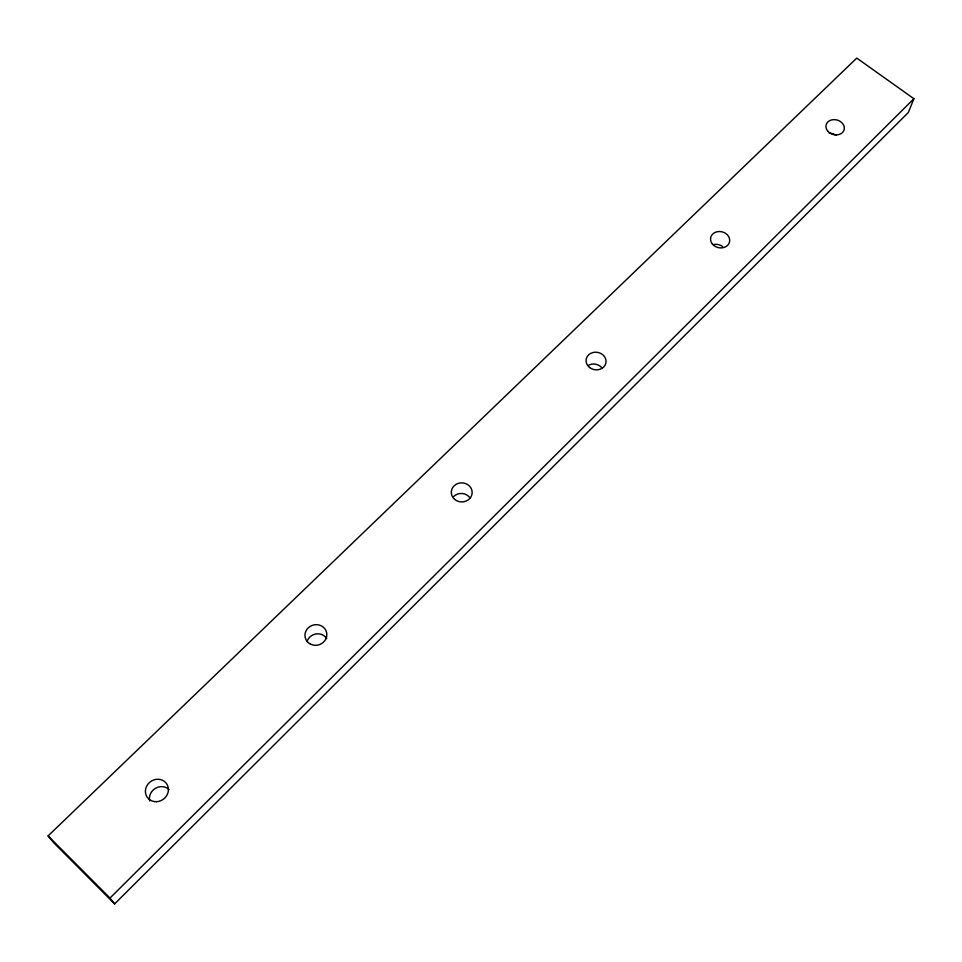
<?xml version="1.0" encoding="UTF-8"?>
<svg xmlns="http://www.w3.org/2000/svg" width="962" height="962" viewBox="0 0 962 962"><rect width="100%" height="100%" fill="white"/><g stroke="black" fill="none" stroke-linecap="round" stroke-linejoin="round"><path stroke-width="1.44" d="M913.9 98.725L908.356 112.47L114.622 903.919L53.559 842.556L48.1 835.894L856.781 58.081L913.9 98.725L109.993 898.063L114.622 903.919M48.1 835.894L109.993 898.063M713.287 244.637A9.548 8.057 13.5 0 1 722.618 246.573M829.268 133.237A9.235 7.455 15.5 0 1 836.002 135.365M453.763 496.416A10.305 9.44 1.8 0 1 470.009 497.907M588.479 365.283A9.897 8.718 9.8 0 1 602.152 368.157M149.675 800.961A11.664 10.762 -36.6 0 1 155.435 788.311A11.664 10.762 -36.6 0 1 169.035 789.525M307.01 641.69A10.847 10.161 -15.8 0 1 316.005 633.934A10.847 10.161 -15.8 0 1 326.755 638.564M827.825 131.205A9.343 7.504 15.4 0 0 843.662 130.952A9.343 7.504 15.4 0 0 833.922 119.613A9.343 7.504 15.4 0 0 827.825 131.205M712.361 243.999A9.668 8.117 13.4 0 0 728.883 243.651A9.668 8.117 13.4 0 0 719.131 231.517A9.668 8.117 13.4 0 0 712.361 243.999M589.538 367.448A10.029 8.79 9.7 0 0 605.88 363.071A10.029 8.79 9.7 0 0 592.796 352.561A10.029 8.79 9.7 0 0 589.538 367.448M454.641 499.362A10.438 9.536 1.9 0 0 471.909 494.552A10.438 9.536 1.9 0 0 458.621 483.273A10.438 9.536 1.9 0 0 454.641 499.362M310.461 644.119A10.991 10.269 -15.3 0 0 326.839 634.595A10.991 10.269 -15.3 0 0 310.389 626.25A10.991 10.269 -15.3 0 0 310.461 644.119M156.493 801.683A11.821 10.895 -36 0 0 167.063 784.451A11.821 10.895 -36 0 0 147.138 785.281A11.821 10.895 -36 0 0 156.493 801.683"/></g></svg>
